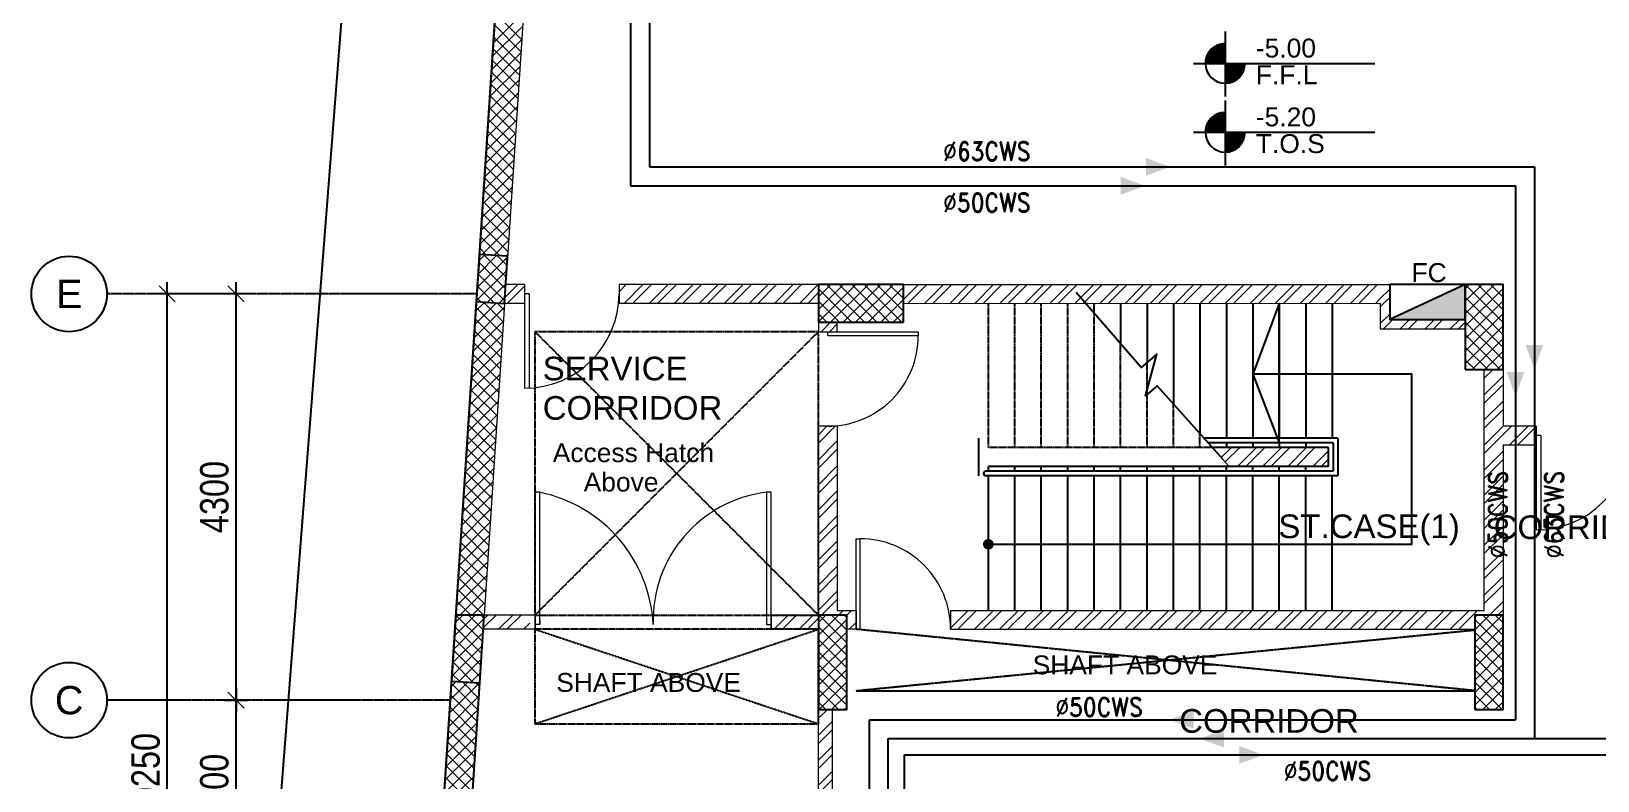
# Model space of a CAD drawing. Header units: inches. Extents: x 1217570 to 1371286, y 326920 to 480291.
# Drawn here: x 1274283 to 1290866, y 347957 to 355890 of the extents above; entities that cross this region are included whole.
import ezdxf
from ezdxf.enums import TextEntityAlignment as Align

# ---------------------------------------------------------------- set-up
doc = ezdxf.new("R2010")
doc.units = ezdxf.units.IN
doc.header["$MEASUREMENT"] = 0
for name, pattern in [('CENTER', [50.8, 31.75, -6.35, 6.35, -6.35]), ('DOT2', [3.175, 0, -3.175]), ('HIDDEN', [9.525, 6.35, -3.175]), ('PHANTOM21', [1.25, 0.625, -0.125, 0.125, -0.125, 0.125, -0.125])]:
    doc.linetypes.add(name, pattern=pattern)
for name, color, linetype, lineweight in [('A-BLOCK', 43, 'Continuous', 13), ('A-DOOR', 10, 'Continuous', 15), ('A-HATCH CONCRETE', 254, 'Continuous', 5), ('wall hatch', 252, 'Continuous', 0)]:
    doc.layers.add(name, color=color, linetype=linetype, lineweight=lineweight)
for name, color, linetype in [('Axis', 9, 'CENTER'), ('dim-axis', 15, 'Continuous'), ('FFNEW', 252, 'Continuous'), ('P-FIRE-HOSE', 8, 'PHANTOM21'), ('P-FIRE-TXT', 181, 'Continuous'), ('P-PIPE-CWS', 80, 'Continuous'), ('P-TEXT', 181, 'Continuous'), ('S-COL', 210, 'Continuous'), ('S-WALL', 1, 'Continuous'), ('SHAFT', 7, 'Continuous'), ('stair', 1, 'Continuous'), ('TAXT', 3, 'Continuous'), ('TEXT', 181, 'Continuous')]:
    doc.layers.add(name, color=color, linetype=linetype)
doc.styles.add('ARIAL', font='ARIALN.TTF')
doc.styles.add('SS', font='romand.shx', dxfattribs={"width": 0.85, "height": 200})
doc.styles.add('style1', font='arial.ttf')
doc.dimstyles.new('DIM-100', dxfattribs={"dimscale": 150, "dimtxt": 2, "dimasz": 1, "dimexe": 0.75, "dimexo": 1, "dimgap": 0.5, "dimtad": 1, "dimdec": 0, "dimzin": 11, "dimdsep": 46, "dimtxsty": 'ARIAL', "dimblk": 'R', "dimcen": 2.5, "dimdle": 1, "dimclrd": 256, "dimclre": 256, "dimclrt": 256, "dimazin": 0, "dimtfac": 1, "dimtdec": 0, "dimtix": 1, "dimtmove": 2, "dimatfit": 3, "dimldrblk": 'R', "dimtolj": 1, "dimtzin": 3, "dimlwd": -1, "dimlwe": 13, "dimarcsym": 0})
pattern_1 = [(45, (1337614.36, 312749.91), (-132.58252, 132.58252), []), (45, (1337702.74, 312749.91), (-132.58252, 132.58252), [])]
pattern_2 = [(45, (1337614.36, 312749.915), (-66.29126, 66.29126), []), (135, (1337614.36, 312749.915), (-66.29126, -66.29126), [])]

# ---------------------------------------------------------------- blocks, each defined once
blk = doc.blocks.new('R')
for p, q in [((-1.05, 0), (1.05, 0)), ((0, -1.05), (0, 1.05))]:
    blk.add_line(p, q)
at = {"color": 4, "lineweight": 13}
blk.add_line((-0.71, -0.71), (0.71, 0.71), dxfattribs=at)
blk = doc.blocks.new('*D89')
at = {"layer": 'Defpoints', "color": 0, "transparency": 16777216}
for p in [(1416228, 571709), (1416228, 571709), (1416262, 569809)]:
    blk.add_point(p, dxfattribs=at)
at = {"layer": 'dim-axis', "color": 251, "linetype": 'DOT2', "lineweight": 13, "transparency": 16777216}
for p, q in [((1416078, 571709), (1416115, 571709)), ((1416112, 569809), (1416115, 569809))]:
    blk.add_line(p, q, dxfattribs=at)
at = {"layer": 'dim-axis', "color": 251, "transparency": 16777216}
blk.add_line((1416228, 569929), (1416228, 571589), dxfattribs=at)
at = {"layer": 'dim-axis', "color": 251, "transparency": 16777216, "xscale": 120, "yscale": 120, "zscale": 120}
for p, rotation in [((1416228, 571709), 90), ((1416228, 569809), 270)]:
    blk.add_blockref('R', p, dxfattribs=dict(at, rotation=rotation))
at = {"layer": 'dim-axis', "color": 251, "transparency": 16777216, "insert": (1416000, 570759), "char_height": 300, "attachment_point": 5, "rotation": 90, "style": 'ARIAL'}
blk.add_mtext('\\A1;1900', dxfattribs=at)
blk = doc.blocks.new('*D96')
at = {"layer": 'Defpoints', "color": 0, "transparency": 16777216}
for p in [(1416228, 576009), (1417426, 576009), (1417426, 571709)]:
    blk.add_point(p, dxfattribs=at)
at = {"layer": 'dim-axis', "color": 251, "linetype": 'DOT2', "lineweight": 13, "transparency": 16777216}
for p, q in [((1417276, 576009), (1416115, 576009)), ((1417276, 571709), (1416115, 571709))]:
    blk.add_line(p, q, dxfattribs=at)
at = {"layer": 'dim-axis', "color": 251, "transparency": 16777216}
blk.add_line((1416228, 571829), (1416228, 575889), dxfattribs=at)
at = {"layer": 'dim-axis', "color": 251, "transparency": 16777216, "xscale": 120, "yscale": 120, "zscale": 120}
for p, rotation in [((1416228, 576009), 90), ((1416228, 571709), 270)]:
    blk.add_blockref('R', p, dxfattribs=dict(at, rotation=rotation))
at = {"layer": 'dim-axis', "color": 251, "transparency": 16777216, "insert": (1416000, 573859), "char_height": 300, "attachment_point": 5, "rotation": 90, "style": 'ARIAL'}
blk.add_mtext('\\A1;4300', dxfattribs=at)
blk = doc.blocks.new('*D109')
at = {"layer": 'Defpoints', "color": 0, "transparency": 16777216}
for p in [(1415500, 576009), (1415500, 576009), (1415500, 565759)]:
    blk.add_point(p, dxfattribs=at)
at = {"layer": 'dim-axis', "color": 251, "linetype": 'DOT2', "lineweight": 13, "transparency": 16777216}
for p, q in [((1415350, 576009), (1415388, 576009)), ((1415350, 565759), (1415388, 565759))]:
    blk.add_line(p, q, dxfattribs=at)
at = {"layer": 'dim-axis', "color": 251, "transparency": 16777216}
blk.add_line((1415500, 565879), (1415500, 575889), dxfattribs=at)
at = {"layer": 'dim-axis', "color": 251, "transparency": 16777216, "xscale": 120, "yscale": 120, "zscale": 120}
for p, rotation in [((1415500, 576009), 90), ((1415500, 565759), 270)]:
    blk.add_blockref('R', p, dxfattribs=dict(at, rotation=rotation))
at = {"layer": 'dim-axis', "color": 251, "transparency": 16777216, "insert": (1415272, 570884), "char_height": 300, "attachment_point": 5, "rotation": 90, "style": 'ARIAL'}
blk.add_mtext('\\A1;10250', dxfattribs=at)
blk = doc.blocks.new('*D84')
at = {"layer": 'Defpoints', "color": 0, "transparency": 16777216}
for p in [(1418810, 597585), (1420642, 597441), (1417901, 562459)]:
    blk.add_point(p, dxfattribs=at)
at = {"layer": 'dim-axis', "color": 251, "linetype": 'DOT2', "lineweight": 13, "transparency": 16777216}
for p, q in [((1420492, 597453), (1418698, 597594)), ((1417752, 562470), (1415957, 562611))]:
    blk.add_line(p, q, dxfattribs=at)
at = {"layer": 'dim-axis', "color": 251, "transparency": 16777216}
blk.add_line((1416079, 562722), (1418801, 597465), dxfattribs=at)
at = {"layer": 'dim-axis', "color": 251, "transparency": 16777216, "xscale": 120, "yscale": 120, "zscale": 120}
for p, rotation in [((1418810, 597585), 85.52071850426807), ((1416070, 562602), 265.5207185042681)]:
    blk.add_blockref('R', p, dxfattribs=dict(at, rotation=rotation))
at = {"layer": 'dim-axis', "color": 251, "transparency": 16777216, "insert": (1417212, 580111), "char_height": 300, "attachment_point": 5, "rotation": 85.5207, "style": 'ARIAL'}
blk.add_mtext('\\A1;35090', dxfattribs=at)
blk = doc.blocks.new('FHC')
at = {"layer": 'P-FIRE-HOSE', "linetype": 'Continuous'}
blk.add_hatch(color=256, dxfattribs=at).paths.add_polyline_path([(-0.4, 0.185), (-0.4, -0.185), (0.4, 0.185)])
blk.add_line((-0.4, -0.185), (0.4, 0.185), dxfattribs=at)
blk.add_lwpolyline([(-0.4, -0.185), (0.4, -0.185), (0.4, 0.185), (-0.4, 0.185)], close=True, dxfattribs=at)
blk = doc.blocks.new('SDGTFHHD')
at = {"layer": 'A-HATCH CONCRETE'}
h = blk.add_hatch(dxfattribs=at)
h.set_pattern_fill('ANSI37', color=254, scale=750)
h.set_pattern_definition(pattern_2)
h.paths.add_polyline_path([(1345685.8, 734706.5), (1345985.2, 734686.9), (1346017.9, 735185.9), (1345718.5, 735205.5)])
h = blk.add_hatch(dxfattribs=at)
h.set_pattern_fill('ANSI37', color=254, scale=750)
h.set_pattern_definition(pattern_2)
h.paths.add_polyline_path([(1350207.2, 734486.9), (1350207.2, 734886.9), (1349307.9, 734886.9), (1349307.9, 734486.9)])
h = blk.add_hatch(dxfattribs=at)
h.set_pattern_fill('ANSI37', color=254, scale=750)
h.set_pattern_definition(pattern_2)
h.paths.add_polyline_path([(1356157, 733986.9), (1356557.6, 733986.9), (1356557.6, 734886.9), (1356157, 734886.9)])
h = blk.add_hatch(dxfattribs=at)
h.set_pattern_fill('ANSI37', color=254, scale=750)
h.set_pattern_definition(pattern_2)
h.paths.add_polyline_path([(1345422.6, 730688.4), (1345721.9, 730668.8), (1345769, 731386.9), (1345468.3, 731386.9)])
h = blk.add_hatch(dxfattribs=at)
h.set_pattern_fill('ANSI37', color=254, scale=750)
h.set_pattern_definition(pattern_2)
h.paths.add_polyline_path([(1349307.9, 730386.9), (1349607.2, 730386.9), (1349607.2, 731386.9), (1349307.9, 731386.9)])
h = blk.add_hatch(dxfattribs=at)
h.set_pattern_fill('ANSI37', color=254, scale=750)
h.set_pattern_definition(pattern_2)
h.paths.add_polyline_path([(1356257, 730386.9), (1356557, 730386.9), (1356557, 731386.9), (1356257, 731386.9)])
at = {"layer": 'TEXT', "ltscale": 0.5}
h = blk.add_hatch(dxfattribs=at)
h.set_pattern_fill('ANSI31', color=254, scale=0.8)
h.set_pattern_definition([(45, (271623.02672, 147653.3709), (-0.070710678119, 0.070710678119), [])])
h.paths.add_polyline_path([(1353614.6, 737436.9, 0.4142136), (1353404.7, 737227), (1353614.6, 737227)])
h.paths.add_polyline_path([(1353824.6, 737227), (1353614.6, 737227), (1353614.6, 737017, 0.4142136)])
h = blk.add_hatch(dxfattribs=at)
h.set_pattern_fill('ANSI31', color=254, scale=0.8)
h.set_pattern_definition([(45, (271623.02672, 146924.9709), (-0.070710678119, 0.070710678119), [])])
h.paths.add_polyline_path([(1353614.6, 736708.5, 0.4142136), (1353404.7, 736498.6), (1353614.6, 736498.6)])
h.paths.add_polyline_path([(1353824.6, 736498.6), (1353614.6, 736498.6), (1353614.6, 736288.6, 0.4142136)])
at = {"layer": 'wall hatch'}
h = blk.add_hatch(dxfattribs=at)
h.set_pattern_fill('ANSI32', color=254, scale=500)
h.set_pattern_definition(pattern_1)
h.paths.add_polyline_path([(1349307.2, 734886.9), (1347197.3, 734886.9), (1347197.3, 734686.9), (1349307.2, 734686.9)])
h.paths.add_polyline_path([(1346197.3, 734886.9), (1345997.7, 734886.9), (1345987.2, 734726.7), (1345937, 734725.9), (1345934.5, 734686.9), (1346197.3, 734686.9)])
at = {"layer": 'wall hatch', "ltscale": 500}
h = blk.add_hatch(dxfattribs=at)
h.set_pattern_fill('ANSI32', color=254, scale=500)
h.set_pattern_definition(pattern_1)
h.paths.add_polyline_path([(1355260.1, 734686.9), (1355260.1, 734886.9), (1350207.2, 734886.9), (1350207.2, 734686.9)])
h = blk.add_hatch(dxfattribs=at)
h.set_pattern_fill('ANSI32', color=254, scale=500)
h.set_pattern_definition(pattern_1)
h.paths.add_polyline_path([(1356157, 734518), (1355357, 734518), (1355357, 734888), (1355257, 734888), (1355257, 734418), (1356157, 734418)])
at = {"layer": 'wall hatch'}
h = blk.add_hatch(dxfattribs=at)
h.set_pattern_fill('ANSI32', color=254, scale=500)
h.set_pattern_definition([(45, (1337779.36, 312749.91), (-132.58252, 132.58252), []), (45, (1337867.74, 312749.91), (-132.58252, 132.58252), [])])
h.paths.add_polyline_path([(1356572.6, 734886.9), (1356572.6, 734886.9), (1356572.6, 734686.9)])
h.paths.add_polyline_path([(1358107.9, 734886.9), (1357907.5, 734886.9), (1357907.5, 734686.9), (1358107.9, 734686.9)])
at = {"layer": 'wall hatch', "ltscale": 500}
h = blk.add_hatch(dxfattribs=at)
h.set_pattern_fill('ANSI32', color=254, scale=500)
h.set_pattern_definition(pattern_1)
h.paths.add_polyline_path([(1349307.6, 733386.9), (1349307.2, 731386.9), (1349507.9, 731386.9), (1349508.2, 733386.9)])
h.paths.add_polyline_path([(1349307.9, 734486.9), (1349307.9, 734386.9), (1349507.9, 734386.9), (1349507.9, 734486.9)])
h = blk.add_hatch(dxfattribs=at)
h.set_pattern_fill('ANSI32', color=254, scale=500)
h.set_pattern_definition(pattern_1)
h.paths.add_polyline_path([(1356557.6, 733986.9), (1356358, 733986.9), (1356358, 731386.9), (1356557.6, 731386.9)])
h.paths.add_polyline_path([(1356257, 731386.9), (1356358, 731386.9), (1356358, 731436.9), (1356257, 731436.9)])
h = blk.add_hatch(dxfattribs=at)
h.set_pattern_fill('ANSI32', color=254, scale=500)
h.set_pattern_definition(pattern_1)
h.paths.add_polyline_path([(1356907.5, 733386.9), (1356557.6, 733386.9), (1356557.6, 733186.9), (1356907.5, 733186.9)])
at = {"layer": 'wall hatch'}
h = blk.add_hatch(dxfattribs=at)
h.set_pattern_fill('ANSI32', color=254, scale=500)
h.set_pattern_definition(pattern_1)
h.paths.add_polyline_path([(1356790.9, 733389.3), (1356790.9, 733389.3), (1356790.9, 733189.3)])
h.paths.add_polyline_path([(1358107.9, 733386.9), (1357907.5, 733386.9), (1357907.5, 733186.9), (1358107.9, 733186.9)])
h = blk.add_hatch(dxfattribs=at)
h.set_pattern_fill('ANSI32', color=254, scale=500)
h.set_pattern_definition(pattern_1)
h.paths.add_polyline_path([(1353477.3, 733161.9), (1354707.2, 733161.9), (1354707.2, 732961.9), (1353656.4, 732961.9)])
at = {"layer": 'wall hatch', "ltscale": 500}
h = blk.add_hatch(dxfattribs=at)
h.set_pattern_fill('ANSI32', color=254, scale=500)
h.set_pattern_definition(pattern_1)
h.paths.add_polyline_path([(1346251.3, 731236.9), (1346251.3, 731386.9), (1345769, 731386.9), (1345759.1, 731236.9)])
h = blk.add_hatch(dxfattribs=at)
h.set_pattern_fill('ANSI32', color=254, scale=500)
h.set_pattern_definition(pattern_1)
h.paths.add_polyline_path([(1348808.3, 731236.9), (1349307.2, 731236.9), (1349307.2, 731386.9), (1348808.3, 731386.9)])
h = blk.add_hatch(dxfattribs=at)
h.set_pattern_fill('ANSI32', color=254, scale=500)
h.set_pattern_definition(pattern_1)
h.paths.add_polyline_path([(1350707.2, 731436.9), (1350707.2, 731236.9), (1356257.6, 731236.9), (1356257.6, 731436.9)])
h.paths.add_polyline_path([(1349607.2, 731436.9), (1349707.9, 731436.9), (1349707.9, 731236.9), (1349607.2, 731236.9)])
h.paths.add_polyline_path([(1349507.9, 731436.9), (1349606.3, 731436.9), (1349606.3, 731386.9), (1349507.9, 731386.9)])
h = blk.add_hatch(dxfattribs=at)
h.set_pattern_fill('ANSI32', color=254, scale=500)
h.set_pattern_definition([(45, (1337614.33, 312749.89), (-132.58252, 132.58252), []), (45, (1337702.72, 312749.89), (-132.58252, 132.58252), [])])
h.paths.add_polyline_path([(1345430.9, 726236.9), (1345417.8, 726036.9), (1349457.2, 726036.9), (1349457.2, 728436.8), (1349557.5, 728436.8), (1349557.8, 728586.8), (1349457.6, 728586.8), (1349457.2, 730386.9), (1349307.2, 730386.9), (1349307.2, 726236.9)])
at = {"layer": 'A-BLOCK', "color": 254, "ltscale": 100}
for p, q in [((1346628.9, 744510.9), (1345769, 731386.9)), ((1346197.3, 734886.9), (1345997.7, 734886.9)), ((1346197.3, 734886.9), (1345997.7, 734886.9)), ((1346197.3, 734886.9), (1346197.3, 734686.9)), ((1346197.3, 734886.9), (1346197.3, 734686.9)), ((1347197.3, 734886.9), (1347197.3, 734686.9)), ((1347197.3, 734886.9), (1347197.3, 734686.9)), ((1349307.2, 734886.9), (1347197.3, 734886.9)), ((1349307.2, 734886.9), (1347197.3, 734886.9)), ((1349307.2, 734886.9), (1350072.1, 734886.9)), ((1349307.2, 734886.9), (1356557, 734886.9)), ((1349307.9, 734486.9), (1349307.9, 734886.9)), ((1346197.3, 734686.9), (1345985.2, 734686.9)), ((1349307.2, 734686.9), (1347197.3, 734686.9)), ((1349307.2, 734686.9), (1347197.3, 734686.9)), ((1350207.2, 734686.9), (1355257, 734688)), ((1349407.2, 734386.9), (1350365.6, 734386.9)), ((1349407.2, 734345.3), (1349407.2, 734386.9)), ((1349407.2, 734345.3), (1350365.6, 734345.3)), ((1350365.6, 734386.9), (1350365.6, 734345.3)), ((1356358, 731436.9), (1356358, 733986.9)), ((1356557.6, 733986.9), (1356557.6, 733386.9)), ((1349507.9, 733386.9), (1349307.9, 733386.9)), ((1349307.9, 731386.9), (1349307.9, 733386.9)), ((1356907.5, 733386.9), (1356557, 733386.9)), ((1356907.5, 733386.9), (1356907.5, 733186.9)), ((1356907.5, 733386.9), (1356907.5, 733186.9)), ((1356557.6, 733186.9), (1356557, 731386.9)), ((1356907.5, 733186.9), (1356557.6, 733186.9)), ((1349707.9, 732195.3), (1349749.5, 732195.3)), ((1349707.9, 731237), (1349707.9, 732195.3)), ((1349749.5, 731237), (1349749.5, 732195.3)), ((1346308.3, 731386.9), (1345769, 731386.9)), ((1346308.3, 731386.9), (1346308.3, 731236.9)), ((1346308.3, 731236.9), (1346308.3, 731386.9)), ((1349307.2, 731386.9), (1348808.3, 731386.9)), ((1348808.3, 731386.9), (1348808.3, 731236.9)), ((1348808.3, 731236.9), (1348808.3, 731386.9)), ((1350707.2, 731436.9), (1356358, 731436.9)), ((1350707.2, 731436.9), (1350707.2, 731236.9)), ((1346308.3, 731236.9), (1345759.1, 731236.9)), ((1349307.2, 731236.9), (1348808.3, 731236.9)), ((1349749.5, 731237), (1349707.9, 731237)), ((1350707.2, 731236.9), (1356257.6, 731236.9)), ((1349307.9, 726236.9), (1349307.9, 730386.9)), ((1349457.9, 728586.8), (1349457.9, 730386.9))]:
    blk.add_line(p, q, dxfattribs=at)
for points in [[(1355357, 734888), (1355357, 734518), (1356157, 734518)], [(1355257, 734688), (1355257, 734418), (1356157, 734418)], [(1349307.9, 734486.9), (1349307.9, 734386.9), (1349507.9, 734386.9), (1349507.9, 734486.9)], [(1349507.9, 733386.9), (1349507.9, 731436.9), (1349707.9, 731436.9), (1349707.9, 731236.9), (1349607.2, 731236.9)]]:
    blk.add_lwpolyline(points, dxfattribs=at)
blk.add_lwpolyline([(1353477.3, 733161.9), (1354707.2, 733161.9), (1354707.2, 732961.9), (1353656.4, 732961.9)], close=True, dxfattribs=at)
for centre, start, end in [((1349407.2, 734345.3), 269.99782, 360), ((1349749.5, 731237), 359.99782, 90)]:
    blk.add_arc(centre, 958.4, start, end, dxfattribs=at)
at = {"layer": 'A-DOOR', "color": 254}
for p, q in [((1346197.3, 734789.3), (1346197.3, 733789.3)), ((1346197.3, 734789.3), (1346197.3, 733789.3)), ((1346247.3, 734786.9), (1346197.3, 734786.9)), ((1346247.3, 734786.9), (1346247.3, 733789.3)), ((1356957.5, 733289.3), (1356904, 733289.3)), ((1356907.5, 733289.3), (1356907.5, 732289.3)), ((1356907.5, 733289.3), (1356907.5, 732289.3)), ((1356957.5, 733289.3), (1356957.5, 732289.3)), ((1356957.5, 733289.3), (1356957.5, 732289.3)), ((1346358.3, 731286.9), (1346308.3, 731286.9)), ((1348758.3, 731286.9), (1348808.3, 731286.9))]:
    blk.add_line(p, q, dxfattribs=at)
for points in [[(1346358.3, 731336.9), (1346358.3, 731286.9), (1346358.3, 732686.8), (1346308.3, 732686.8), (1346308.3, 731286.9)], [(1348808.3, 731336.9), (1348808.3, 731286.9), (1348808.3, 732686.8), (1348758.3, 732686.8), (1348758.3, 731286.9)]]:
    blk.add_lwpolyline(points, dxfattribs=at)
for centre, radius, start, end in [((1346197.3, 734789.3), 1000, 270, 0), ((1356907.5, 733289.3), 1000, 270, 0), ((1346053.3, 731211.1), 1506.9, 2.88994, 78.32419), ((1348923, 731331.4), 1365.4, 96.92802, 181.85784)]:
    blk.add_arc(centre, radius, start, end, dxfattribs=at)
at = {"layer": 'A-HATCH CONCRETE', "color": 254, "linetype": 'Continuous'}
for p, q in [((1345864.4, 737441.7), (1346186.2, 737763.4)), ((1346159.2, 737352.2), (1345877.1, 737634.3)), ((1346167.4, 737476.6), (1345885.2, 737758.7)), ((1345845.8, 737157.9), (1346167.6, 737479.7)), ((1345855.1, 737299.8), (1346176.9, 737621.5)), ((1346151.1, 737227.7), (1345868.9, 737509.9)), ((1345836.5, 737016.1), (1346158.3, 737337.8)), ((1346142.9, 737103.3), (1345860.7, 737385.5)), ((1345827.2, 736874.2), (1346149, 737195.9)), ((1346126.6, 736854.4), (1345844.4, 737136.6)), ((1346134.7, 736978.9), (1345852.6, 737261)), ((1345817.9, 736732.3), (1346139.7, 737054)), ((1346118.4, 736730), (1345836.3, 737012.2)), ((1345808.7, 736590.4), (1346130.4, 736912.1)), ((1346110.3, 736605.6), (1345828.1, 736887.7)), ((1345799.4, 736448.5), (1346121.1, 736770.3)), ((1346094, 736356.7), (1345811.8, 736638.9)), ((1346102.1, 736481.2), (1345820, 736763.3)), ((1345780.8, 736164.8), (1346102.5, 736486.5)), ((1345790.1, 736306.7), (1346111.8, 736628.4)), ((1346085.8, 736232.3), (1345803.7, 736514.5)), ((1345771.5, 736022.9), (1346093.2, 736344.6)), ((1346077.7, 736107.9), (1345795.5, 736390)), ((1345762.2, 735881), (1346083.9, 736202.7)), ((1346061.4, 735859), (1345779.2, 736141.2)), ((1346069.5, 735983.4), (1345787.4, 736265.6)), ((1345752.9, 735739.1), (1346074.6, 736060.9)), ((1346053.2, 735734.6), (1345771.1, 736016.7)), ((1345743.6, 735597.3), (1346065.3, 735919)), ((1346045.1, 735610.2), (1345762.9, 735892.3)), ((1345734.3, 735455.4), (1346056, 735777.1)), ((1346028.8, 735361.3), (1345746.6, 735643.4)), ((1346036.9, 735485.7), (1345754.8, 735767.9)), ((1345725, 735313.5), (1346046.7, 735635.2)), ((1346020.6, 735236.9), (1345738.4, 735519)), ((1345747.6, 735203.6), (1346037.4, 735493.3)), ((1345933.5, 735191.4), (1345730.3, 735394.6)), ((1345872.1, 735195.4), (1346028.1, 735351.5)), ((1345714.6, 735145.1), (1345714, 735145.7)), ((1345715.7, 735171.6), (1345716.4, 735172.3)), ((1345791.6, 735200.7), (1345722.1, 735270.2)), ((1345996.5, 735187.3), (1346018.8, 735209.6)), ((1345706.4, 735020.7), (1345705.8, 735021.3)), ((1345706.4, 735029.7), (1345707.1, 735030.4)), ((1346004.9, 734987.4), (1346004.3, 734988)), ((1346009.5, 735067.7), (1346010.2, 735068.4)), ((1346013, 735111.8), (1346012.5, 735112.4)), ((1345697.1, 734887.9), (1345697.8, 734888.5)), ((1345698.3, 734896.3), (1345697.7, 734896.9)), ((1345996.7, 734863), (1345996.1, 734863.6)), ((1346000.2, 734925.8), (1346000.9, 734926.5)), ((1345669.2, 734462.2), (1345899.5, 734692.5)), ((1345678.5, 734604.1), (1345775.1, 734700.7)), ((1345963.5, 734365.9), (1345681.4, 734648)), ((1345687.8, 734746), (1345688.5, 734746.7)), ((1345690.1, 734771.9), (1345689.5, 734772.4)), ((1345971.7, 734490.3), (1345760.3, 734701.7)), ((1345979.8, 734614.7), (1345902.2, 734692.4)), ((1345988.6, 734738.6), (1345988, 734739.1)), ((1345990.9, 734784), (1345991.6, 734784.6)), ((1345650.6, 734178.5), (1345972.3, 734500.2)), ((1345659.9, 734320.3), (1345981.6, 734642.1)), ((1345955.4, 734241.4), (1345673.2, 734523.6)), ((1345641.3, 734036.6), (1345963, 734358.3)), ((1345947.2, 734117), (1345665.1, 734399.2)), ((1345632, 733894.7), (1345953.7, 734216.4)), ((1345930.9, 733868.1), (1345648.8, 734150.3)), ((1345939.1, 733992.6), (1345656.9, 734274.7)), ((1345622.7, 733752.8), (1345944.4, 734074.6)), ((1345922.8, 733743.7), (1345640.6, 734025.9)), ((1345613.4, 733611), (1345935.1, 733932.7)), ((1345914.6, 733619.3), (1345632.5, 733901.4)), ((1345594.8, 733327.2), (1345916.6, 733648.9)), ((1345604.1, 733469.1), (1345925.8, 733790.8)), ((1345898.3, 733370.4), (1345616.1, 733652.6)), ((1345906.5, 733494.9), (1345624.3, 733777)), ((1345585.5, 733185.3), (1345907.3, 733507)), ((1345890.2, 733246), (1345608, 733528.1)), ((1345576.2, 733043.4), (1345898, 733365.2)), ((1345882, 733121.6), (1345599.8, 733403.7)), ((1345566.9, 732901.6), (1345888.7, 733223.3)), ((1345865.7, 732872.7), (1345583.5, 733154.9)), ((1345873.8, 732997.1), (1345591.7, 733279.3)), ((1345557.6, 732759.7), (1345879.4, 733081.4)), ((1345857.5, 732748.3), (1345575.4, 733030.4)), ((1345548.3, 732617.8), (1345870.1, 732939.5)), ((1345849.4, 732623.8), (1345567.2, 732906)), ((1345529.8, 732334), (1345851.5, 732655.8)), ((1345539, 732475.9), (1345860.8, 732797.6)), ((1345833.1, 732375), (1345550.9, 732657.1)), ((1345841.2, 732499.4), (1345559.1, 732781.6)), ((1345520.5, 732192.2), (1345842.2, 732513.9)), ((1345824.9, 732250.6), (1345542.8, 732532.7)), ((1345511.2, 732050.3), (1345832.9, 732372)), ((1345816.8, 732126.1), (1345534.6, 732408.3)), ((1345501.9, 731908.4), (1345823.6, 732230.1)), ((1345800.5, 731877.3), (1345518.3, 732159.4)), ((1345808.6, 732001.7), (1345526.5, 732283.9)), ((1345492.6, 731766.5), (1345814.3, 732088.2)), ((1345792.3, 731752.8), (1345510.2, 732035)), ((1345483.3, 731624.6), (1345805, 731946.4)), ((1345784.2, 731628.4), (1345502, 731910.6)), ((1345474, 731482.8), (1345795.7, 731804.5)), ((1345760.5, 731386.9), (1345485.7, 731661.7)), ((1345776, 731504), (1345493.9, 731786.1)), ((1345510.7, 731386.9), (1345786.4, 731662.6)), ((1345627.9, 731386.9), (1345477.5, 731537.3)), ((1345643.3, 731386.9), (1345777.1, 731520.7)), ((1345464.7, 731340.9), (1345465.4, 731341.6)), ((1345495.3, 731386.9), (1345469.4, 731412.9)), ((1345767.8, 731378.9), (1345768.5, 731379.5)), ((1345768.4, 731379), (1345767.9, 731379.6)), ((1345453.7, 731163.4), (1345453.1, 731164)), ((1345455.4, 731199), (1345456.1, 731199.7)), ((1345461.8, 731287.8), (1345461.2, 731288.4)), ((1345758.5, 731237), (1345759.2, 731237.6)), ((1345760.3, 731254.5), (1345759.7, 731255.1)), ((1345445.5, 731039), (1345444.9, 731039.6)), ((1345446.1, 731057.1), (1345446.8, 731057.8)), ((1345744, 731005.7), (1345743.4, 731006.3)), ((1345749.2, 731095.1), (1345749.9, 731095.8)), ((1345752.1, 731130.1), (1345751.5, 731130.7)), ((1345436.8, 730915.2), (1345437.5, 730915.9)), ((1345437.4, 730914.5), (1345436.8, 730915.1)), ((1345735.8, 730881.2), (1345735.2, 730881.8)), ((1345739.9, 730953.2), (1345740.6, 730953.9)), ((1345399.6, 730347.7), (1345720.8, 730668.9)), ((1345408.9, 730489.6), (1345596.3, 730677)), ((1345418.2, 730631.5), (1345471.9, 730685.2)), ((1345702.6, 730384.1), (1345420.5, 730666.3)), ((1345427.5, 730773.4), (1345428.2, 730774)), ((1345429.2, 730790.1), (1345428.6, 730790.7)), ((1345710.8, 730508.5), (1345538.5, 730680.8)), ((1345718.9, 730633), (1345680.4, 730671.5)), ((1345721.3, 730669.5), (1345722, 730670.1)), ((1345727.7, 730756.8), (1345727.1, 730757.4)), ((1345730.6, 730811.3), (1345731.3, 730812)), ((1345390.3, 730205.9), (1345712, 730527.6)), ((1345694.5, 730259.7), (1345412.3, 730541.8)), ((1345381, 730064), (1345702.7, 730385.7)), ((1345686.3, 730135.3), (1345404.2, 730417.4)), ((1345371.7, 729922.1), (1345693.4, 730243.8)), ((1345670, 729886.4), (1345387.9, 730168.6)), ((1345678.2, 730010.8), (1345396, 730293)), ((1345362.4, 729780.2), (1345684.1, 730101.9)), ((1345661.9, 729762), (1345379.7, 730044.1)), ((1345353.1, 729638.3), (1345674.8, 729960.1)), ((1345653.7, 729637.5), (1345371.6, 729919.7)), ((1345334.5, 729354.6), (1345656.2, 729676.3)), ((1345343.8, 729496.5), (1345665.5, 729818.2)), ((1345637.4, 729388.7), (1345355.2, 729670.8)), ((1345645.6, 729513.1), (1345363.4, 729795.3))]:
    blk.add_line(p, q, dxfattribs=at)
at = {"layer": 'S-COL', "color": 254, "linetype": 'ByBlock'}
for points in [[(1345685.8, 734706.5), (1345985.2, 734686.9), (1346017.9, 735185.9), (1345718.5, 735205.5)], [(1356257, 730386.9), (1356557, 730386.9), (1356557, 731386.9), (1356257, 731386.9)]]:
    blk.add_lwpolyline(points, close=True, dxfattribs=at)
at = {"layer": 'S-COL', "color": 254}
for points in [[(1350207.2, 734486.9), (1350207.2, 734886.9), (1349307.9, 734886.9), (1349307.9, 734486.9)], [(1356157, 733986.9), (1356557.6, 733986.9), (1356557.6, 734886.9), (1356157, 734886.9)], [(1345422.6, 730688.4), (1345721.9, 730668.8), (1345769, 731386.9), (1345468.3, 731386.9)], [(1349307.9, 730386.9), (1349607.2, 730386.9), (1349607.2, 731386.9), (1349307.9, 731386.9)]]:
    blk.add_lwpolyline(points, close=True, dxfattribs=at)
at = {"layer": 'S-WALL', "color": 254}
for points in [[(1347097.7, 756262.5), (1347097.7, 756262.5), (1344802.6, 721236.9), (1394932.6, 721236.9), (1396724.2, 749179.6), (1382758.7, 751172.8)], [(1345721.3, 730668.9), (1345364, 725215.9)]]:
    blk.add_lwpolyline(points, dxfattribs=at)
at = {"layer": 'SHAFT', "color": 254, "linetype": 'HIDDEN', "ltscale": 0.5}
for p, q in [((1351107.2, 733161.9), (1351107.2, 734686.9)), ((1351387.2, 733161.9), (1351387.2, 734686.9)), ((1351667.2, 733161.9), (1351667.2, 734686.9)), ((1351947.2, 733161.9), (1351947.2, 734686.9)), ((1352227.2, 733161.9), (1352227.2, 734582.7)), ((1346307.2, 731386.9), (1349307.2, 734386.9)), ((1346307.2, 734386.9), (1349292.3, 731401.9)), ((1352507.2, 733161.9), (1352507.2, 734259.7)), ((1352787.2, 733161.9), (1352787.2, 734059.7)), ((1353067.2, 733161.9), (1353067.2, 733620.1)), ((1353477.3, 733161.9), (1351107.2, 733161.9)), ((1353347.2, 733161.9), (1353347.2, 733307.3)), ((1346307.2, 730236.9), (1349307.9, 731236.9)), ((1346307.2, 731236.9), (1349307.9, 730236.9))]:
    blk.add_line(p, q, dxfattribs=at)
at = {"layer": 'SHAFT', "color": 254, "linetype": 'HIDDEN'}
for p, q in [((1356257, 730586.9), (1349707.2, 731237)), ((1349707.2, 730586.9), (1356257.6, 731230.3)), ((1349707.2, 730586.9), (1356257, 730586.9))]:
    blk.add_line(p, q, dxfattribs=at)
at = {"layer": 'SHAFT', "color": 254, "linetype": 'HIDDEN', "ltscale": 0.5}
for points in [[(1346307.2, 731386.9), (1349307.9, 731386.9), (1349307.2, 734386.9), (1346307.2, 734386.9)], [(1349307.9, 730236.9), (1349307.9, 731236.9), (1346307.2, 731236.9), (1346307.2, 730236.9)]]:
    blk.add_lwpolyline(points, close=True, dxfattribs=at)
at = {"layer": 'stair', "color": 254}
for p, q in [((1352227.2, 734582.7), (1352227.2, 734686.9)), ((1352507.2, 734686.9), (1352507.2, 734259.7)), ((1352787.2, 734686.9), (1352787.2, 734059.7)), ((1353067.2, 734686.9), (1353067.2, 733613.9)), ((1353347.2, 734686.9), (1353347.2, 733316)), ((1353627.2, 734686.9), (1353627.2, 733261.9)), ((1353907.2, 734686.9), (1353907.2, 733261.9)), ((1354187.2, 734686.9), (1354187.2, 733261.9)), ((1354467.2, 734686.9), (1354467.2, 733261.9)), ((1354747.2, 734686.9), (1354747.2, 733261.9)), ((1351007.2, 732861.9), (1351007.2, 733261.9)), ((1354807.2, 733261.9), (1353387.8, 733261.9)), ((1354757.2, 733211.9), (1353432.6, 733211.9)), ((1354707.2, 733161.9), (1353477.3, 733161.9)), ((1353627.2, 733211.9), (1353627.2, 733161.9)), ((1353907.2, 733211.9), (1353907.2, 733161.9)), ((1354187.2, 733211.9), (1354187.2, 733161.9)), ((1354467.2, 733211.9), (1354467.2, 733161.9)), ((1354707.2, 732961.9), (1354707.2, 733161.9)), ((1354757.2, 733211.9), (1354757.2, 732911.9)), ((1354807.2, 733261.9), (1354807.2, 732861.9)), ((1354757.2, 732911.9), (1351082.2, 732911.9)), ((1354807.2, 732861.9), (1351082.2, 732861.9)), ((1351107.2, 732911.9), (1351107.2, 732961.9)), ((1354707.2, 732961.9), (1351107.2, 732961.9)), ((1351107.2, 731436.9), (1351107.2, 732861.9)), ((1351387.2, 732911.9), (1351387.2, 732961.9)), ((1351387.2, 731436.9), (1351387.2, 732861.9)), ((1351667.2, 732911.9), (1351667.2, 732961.9)), ((1351667.2, 731436.9), (1351667.2, 732861.9)), ((1351947.2, 732911.9), (1351947.2, 732961.9)), ((1351947.2, 731436.9), (1351947.2, 732861.9)), ((1352227.2, 732911.9), (1352227.2, 732961.9)), ((1352227.2, 731436.9), (1352227.2, 732861.9)), ((1352507.2, 732911.9), (1352507.2, 732961.9)), ((1352507.2, 731436.9), (1352507.2, 732861.9)), ((1352787.2, 732911.9), (1352787.2, 732961.9)), ((1352787.2, 731436.9), (1352787.2, 732861.9)), ((1353067.2, 732911.9), (1353067.2, 732961.9)), ((1353067.2, 731436.9), (1353067.2, 732861.9)), ((1353347.2, 732911.9), (1353347.2, 732961.9)), ((1353347.2, 731436.9), (1353347.2, 732861.9)), ((1353627.2, 732911.9), (1353627.2, 732961.9)), ((1353627.2, 731436.9), (1353627.2, 732861.9)), ((1353907.2, 732911.9), (1353907.2, 732961.9)), ((1353907.2, 731436.9), (1353907.2, 732861.9)), ((1354187.2, 732911.9), (1354187.2, 732961.9)), ((1354187.2, 731436.9), (1354187.2, 732861.9)), ((1354467.2, 732911.9), (1354467.2, 732961.9)), ((1354467.2, 731436.9), (1354467.2, 732861.9)), ((1354747.2, 731436.9), (1354747.2, 732861.9))]:
    blk.add_line(p, q, dxfattribs=at)
at = {"layer": 'stair', "color": 254, "const_width": 5}
blk.add_lwpolyline([(1351107.2, 732136.9), (1355592.2, 732136.9), (1355592.2, 733936.9), (1353907.2, 733936.9), (1354187.2, 734686.9), (1354187.2, 733211.9), (1353907.2, 733936.9)], dxfattribs=at)
at = {"layer": 'stair', "color": 254}
for points in [[(1351107.2, 732136.9), (1354407.2, 732136.9), (1355592.2, 732136.9), (1355592.2, 733936.9), (1353907.2, 733936.9), (1354187.2, 733211.9), (1354187.2, 734686.9), (1353907.2, 733936.9)], [(1353588.4, 733037.8), (1352894.1, 733813.6), (1352771.1, 733707), (1352889.8, 734148.6), (1352726.4, 734007), (1352037.3, 734801.7)]]:
    blk.add_lwpolyline(points, dxfattribs=at)
at = {"layer": 'stair', "color": 254, "const_width": 50.6}
blk.add_lwpolyline([(1351076.3, 732136.9, 1), (1351138.2, 732136.9, 1)], format="xyb", close=True, dxfattribs=at)
at = {"layer": 'stair', "color": 254}
blk.add_arc((1351082.2, 732886.9), 25, 90, 270, dxfattribs=at)
at = {"layer": 'TEXT', "color": 254, "ltscale": 0.5}
for p, q in [((1353614.6, 737564.2), (1353614.6, 736876.6)), ((1353280.6, 737227), (1355198.2, 737227)), ((1353614.6, 736835.8), (1353614.6, 736148.2)), ((1353280.6, 736498.6), (1355198.2, 736498.6))]:
    blk.add_line(p, q, dxfattribs=at)
for centre in [(1353614.6, 737227), (1353614.6, 736498.6)]:
    blk.add_arc(centre, 210, 90, 0, dxfattribs=at)
at = {"layer": 'P-FIRE-HOSE', "color": 254, "xscale": 1000.000000003958, "yscale": 1000.000000003958, "zscale": 1000.000000003958, "rotation": 179.9999999999999}
blk.add_blockref('FHC', (1355757, 734703), dxfattribs=at)
at = {"layer": 'P-FIRE-TXT', "color": 254, "style": 'style1'}
blk.add_text('FC', height=200, dxfattribs=at).set_placement((1355586.7, 734912.9))
at = {"layer": 'TAXT', "color": 254, "ltscale": 100, "style": 'style1'}
for s, p in [('Access Hatch', (1346495.6, 733006.3)), ('Above', (1346822.7, 732695.8)), ('SHAFT ABOVE', (1351576.7, 730760.1)), ('SHAFT ABOVE', (1346532.1, 730574.1))]:
    blk.add_text(s, height=200, dxfattribs=at).set_placement(p)
at = {"layer": 'TEXT', "color": 254, "ltscale": 0.5, "style": 'style1'}
for s, height, p in [('-5.00', 200, (1353939.5, 737289.7)), ('F.F.L', 200, (1353939.5, 737006.9)), ('-5.20', 200, (1353939.5, 736561.3)), ('T.O.S', 200, (1353939.5, 736278.5)), ('ST.CASE(1)', 250, (1354177.9, 732202.3))]:
    blk.add_text(s, height=height, dxfattribs=at).set_placement(p)
at = {"layer": 'TEXT', "color": 254, "ltscale": 0.5, "char_height": 250, "width": 4139.905, "attachment_point": 1, "style": 'style1'}
for s, insert in [('SERVICE \\PCORRIDOR', (1346389.2, 734122.2)), ('CORRIDOR', (1356457, 732442.2)), ('CORRIDOR', (1353127.5, 730391.8))]:
    blk.add_mtext(s, dxfattribs=dict(at, insert=insert))
blk = doc.blocks.new('SGSR')
at = {"layer": 'Axis', "color": 251, "ltscale": 0.5}
for p, q in [((1418777.1, 576008.6), (1414861.2, 576008.6)), ((1418495.3, 571708.6), (1414861.2, 571708.6))]:
    blk.add_line(p, q, dxfattribs=at)
at = {"layer": 'Axis', "color": 251, "linetype": 'Continuous'}
for centre in [(1414461.2, 576008.6), (1414461.2, 571708.6)]:
    blk.add_circle(centre, 400, dxfattribs=at)
at = {"layer": 'S-WALL', "color": 251}
blk.add_lwpolyline([(1417889.2, 562458.6), (1468019.2, 562458.6), (1469810.8, 590401.2), (1420184.3, 597484.1)], close=True, dxfattribs=at)
at = {"layer": 'Axis', "color": 251, "linetype": 'Continuous', "style": 'style1'}
for s, p in [('E', (1414461.2, 576008.6)), ('C', (1414461.2, 571708.6))]:
    blk.add_text(s, height=300, dxfattribs=at).set_placement(p, align=Align.MIDDLE)
at = {"layer": 'dim-axis', "color": 251}
for p1, p2, distance, picture, middle in [((1417901.1, 562458.6), (1420641.6, 597441.4), 1837.1, '*D84', (1417212.3, 580111.3)), ((1415500.2, 565758.6), (1415500.2, 576008.6), 0, '*D109', (1415272, 570883.6))]:
    dim = blk.add_aligned_dim(p1=p1, p2=p2, distance=distance, dimstyle='DIM-100', override={"dimasz": 0.8, "dimclrd": 251, "dimclre": 251, "dimclrt": 251}, dxfattribs=at)
    dim.commit()
    dim.dimension.update_dxf_attribs({"geometry": picture, "text_midpoint": middle})
for base, p1, p2, picture, middle in [((1416227.7, 576008.6), (1417426.4, 571708.6), (1417426.4, 576008.6), '*D96', (1415999.6, 573858.6)), ((1416227.7, 571708.6), (1416261.9, 569808.6), (1416227.7, 571708.6), '*D89', (1415999.6, 570758.6))]:
    dim = blk.add_linear_dim(base=base, p1=p1, p2=p2, angle=90, dimstyle='DIM-100', override={"dimasz": 0.8, "dimclrd": 251, "dimclre": 251, "dimclrt": 251}, dxfattribs=at)
    dim.commit()
    dim.dimension.update_dxf_attribs({"geometry": picture, "text_midpoint": middle})

msp = doc.modelspace()

# ---------------------------------------------------------------- linework, layer by layer
at = {"layer": 'P-PIPE-CWS', "color": 252, "ltscale": 10000}
for p, q in [((1280628, 362723), (1280628, 354255)), ((1280828, 362694), (1280828, 354455)), ((1280828, 354455), (1290196, 354455)), ((1290196, 354455), (1290196, 348402)), ((1280628, 354255), (1289996, 354255)), ((1289996, 354255), (1289996, 348602)), ((1283528, 343438), (1283528, 348230)), ((1283528, 348230), (1291688, 348230))]:
    msp.add_line(p, q, dxfattribs=at)
at = {"layer": 'P-PIPE-CWS', "color": 252}
for p, q in [((1283156, 340860), (1283156, 348602)), ((1283156, 348602), (1289996, 348602)), ((1283356, 340674), (1283356, 348402)), ((1283356, 348402), (1291612, 348402))]:
    msp.add_line(p, q, dxfattribs=at)
for points in [[(1286083, 354455, 188, 0, 0), (1286340, 354455, 0, 0, 0)], [(1285817, 354255, 188, 0, 0), (1286074, 354255, 0, 0, 0)], [(1290196, 352571, 188, 0, 0), (1290196, 352314, 0, 0, 0)], [(1289996, 352284, 188, 0, 0), (1289996, 352027, 0, 0, 0)], [(1286589, 348602, 188, 0, 0), (1286332, 348602, 0, 0, 0)], [(1286910, 348402, 188, 0, 0), (1286653, 348402, 0, 0, 0)], [(1287072, 348230, 188, 0, 0), (1287329, 348230, 0, 0, 0)]]:
    msp.add_lwpolyline(points, format="xyseb", dxfattribs=at)

# ---------------------------------------------------------------- block references
at = {"layer": 'FFNEW', "color": 6, "linetype": 'Continuous'}
for name, p in [('SGSR', (-139778, -222899)), ('SDGTFHHD', (-66692, -381677))]:
    msp.add_blockref(name, p, dxfattribs=at)

# ---------------------------------------------------------------- texts
at = {"layer": 'P-TEXT', "color": 252, "style": 'SS', "width": 0.85}
for s, p in [('%%C63CWS', (1283937, 354520)), ('%%C50CWS', (1283937, 353977)), ('%%C50CWS', (1285125, 348636)), ('%%C50CWS', (1287543, 347960))]:
    msp.add_text(s, height=200, dxfattribs=at).set_placement(p)
for s, p in [('%%C50CWS', (1289909, 350313)), ('%%C63CWS', (1290504, 350313))]:
    msp.add_text(s, height=200, rotation=90, dxfattribs=at).set_placement(p)

doc.saveas('drawing.dxf')
